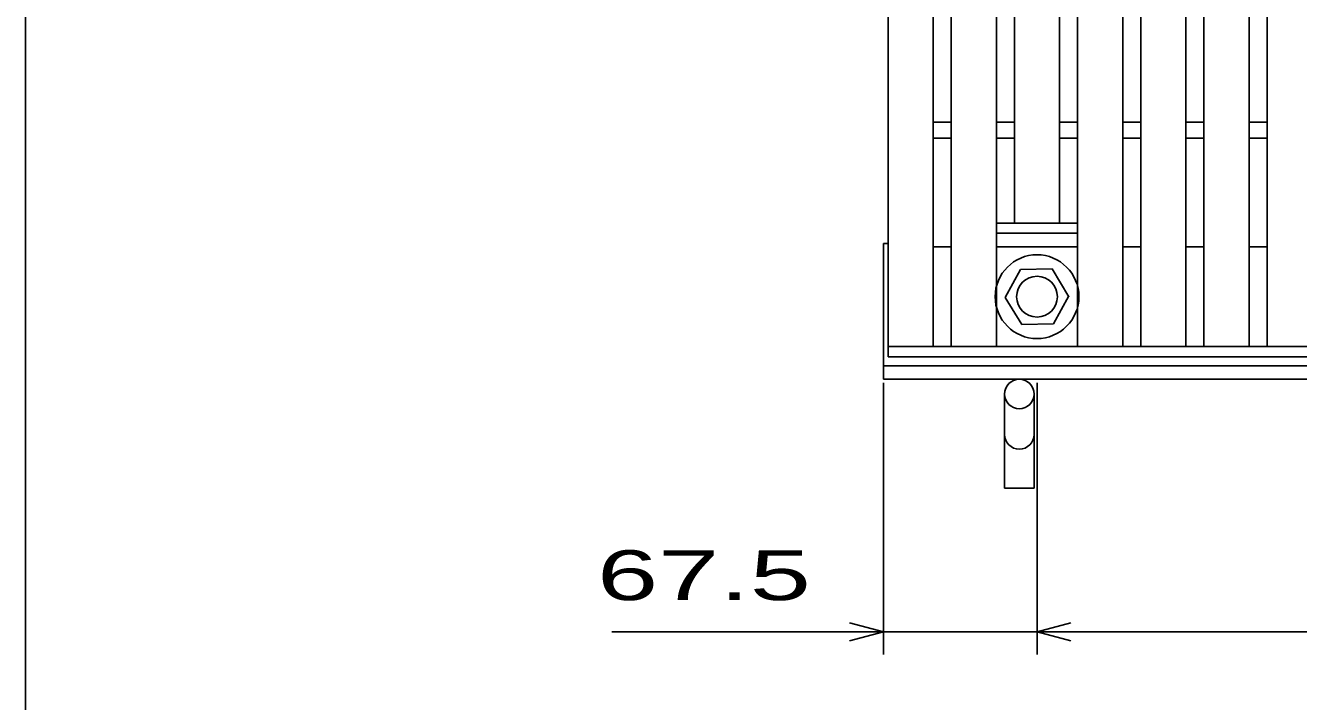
# Model space of a CAD drawing. Units: millimetres, scale not verified. Extents: x -1820 to 1731, y -1282 to 1054.
# Drawn here: x -1729 to -1167, y -299 to 0 of the extents above; entities that cross this region are included whole.
import ezdxf
from ezdxf.enums import TextEntityAlignment as Align

# ---------------------------------------------------------------- set-up
doc = ezdxf.new("R2010")
doc.units = ezdxf.units.MM
doc.header["$LTSCALE"] = 10
for name, color, linetype, lineweight in [('0_2', 150, 'Continuous', 25), ('16', 3, 'Continuous', 25), ('19', 6, 'Continuous', 25), ('22', 2, 'Continuous', 25)]:
    doc.layers.add(name, color=color, linetype=linetype, lineweight=lineweight)
doc.styles.add('ベクトル', font='')
doc.styles.get('ベクトル').set_extended_font_data('ベクトル')

msp = doc.modelspace()

# ---------------------------------------------------------------- linework, layer by layer
at = {"layer": '0_2'}
msp.add_line((-1729, -1146.5), (-1729, 1053.5), dxfattribs=at)
at = {"layer": '16'}
for p, q in [((-1348, -142), (-1348, 449)), ((-1328, -142), (-1328, 449)), ((-1320.1, -142), (-1320.1, 449)), ((-1300.1, -142), (-1300.1, 449)), ((-1264.3, -142), (-1264.3, 449)), ((-1244.3, -142), (-1244.3, 449)), ((-1236.4, -142), (-1236.4, 449)), ((-1216.4, -142), (-1216.4, 449)), ((-1208.5, -142), (-1208.5, 449)), ((-1188.5, -142), (-1188.5, 449)), ((-1180.6, -142), (-1180.6, 449)), ((-1292.2, -87.5), (-1292.2, 394.5)), ((-1272.2, -87.5), (-1272.2, 394.5)), ((-1328, -43), (-1320.1, -43)), ((-1300.1, -43), (-1292.2, -43)), ((-1272.2, -43), (-1264.3, -43)), ((-1244.3, -43), (-1236.4, -43)), ((-1216.4, -43), (-1208.5, -43)), ((-1188.5, -43), (-1180.6, -43)), ((-1328, -50), (-1320.1, -50)), ((-1300.1, -50), (-1292.2, -50)), ((-1272.2, -50), (-1264.3, -50)), ((-1244.3, -50), (-1236.4, -50)), ((-1216.4, -50), (-1208.5, -50)), ((-1188.5, -50), (-1180.6, -50)), ((-1300.1, -87.5), (-1264.3, -87.5)), ((-1300.1, -92), (-1300.1, -87.5)), ((-1292.2, -87.5), (-1272.2, -87.5)), ((-1264.3, -92), (-1264.3, -87.5)), ((-1300.1, -92), (-1264.3, -92)), ((-1328, -98), (-1320.1, -98)), ((-1300.1, -98), (-1264.3, -98)), ((-1244.3, -98), (-1236.4, -98)), ((-1216.4, -98), (-1208.5, -98)), ((-1188.5, -98), (-1180.6, -98)), ((-1289.49, -108.05), (-1296.2, -120.34)), ((-1275.5, -107.71), (-1289.49, -108.05)), ((-1268.2, -120), (-1275.5, -107.71)), ((-1296.2, -120.34), (-1288.9, -132.29)), ((-1274.91, -131.95), (-1268.2, -119.66)), ((-1288.9, -132.29), (-1274.91, -131.95)), ((-1348, -142), (-352, -142)), ((-1348, -146.5), (-1348, -142)), ((-1348, -142), (-1328, -142)), ((-1320.1, -142), (-1300.1, -142)), ((-1264.3, -142), (-1244.3, -142)), ((-1236.4, -142), (-1216.4, -142)), ((-1208.5, -142), (-1188.5, -142)), ((-1180.6, -142), (-1160.6, -142)), ((-1348, -146.5), (-352, -146.5))]:
    msp.add_line(p, q, dxfattribs=at)
for radius in [18.5, 9]:
    msp.add_circle((-1282.2, -120), radius, dxfattribs=at)
at = {"layer": '19'}
for p, q in [((-1350, -156.5), (-1350, -96.5)), ((-1350, -96.5), (-1348, -96.5)), ((-1350, -150.5), (-350, -150.5)), ((-1350, -156.5), (-350, -156.5)), ((-1296.5, -163), (-1296.5, -204.62)), ((-1283.5, -204.62), (-1283.5, -163)), ((-1296.5, -204.62), (-1283.5, -204.62))]:
    msp.add_line(p, q, dxfattribs=at)
msp.add_circle((-1290, -163), 6.5, dxfattribs=at)
msp.add_arc((-1290, -180.84), 6.5, 180, 0, dxfattribs=at)
at = {"layer": '22', "color": 4}
for p, q in [((-1350, -278), (-1350, -158)), ((-1282.2, -278), (-1282.2, -158)), ((-1350, -268), (-1365, -264)), ((-1282.2, -268), (-1267.2, -264)), ((-1470, -268), (-1350, -268)), ((-1365, -272), (-1350, -268)), ((-1350, -268), (-1282.2, -268)), ((-1267.2, -272), (-1282.2, -268)), ((-1282.2, -268), (-417.3, -268))]:
    msp.add_line(p, q, dxfattribs=at)

# ---------------------------------------------------------------- texts
at = {"layer": '22', "style": 'ベクトル', "width": 1.65}
msp.add_text(' 67.5 ', height=21.99, dxfattribs=at).set_placement((-1490, -243), align=Align.MIDDLE_LEFT)

doc.saveas('drawing.dxf')
